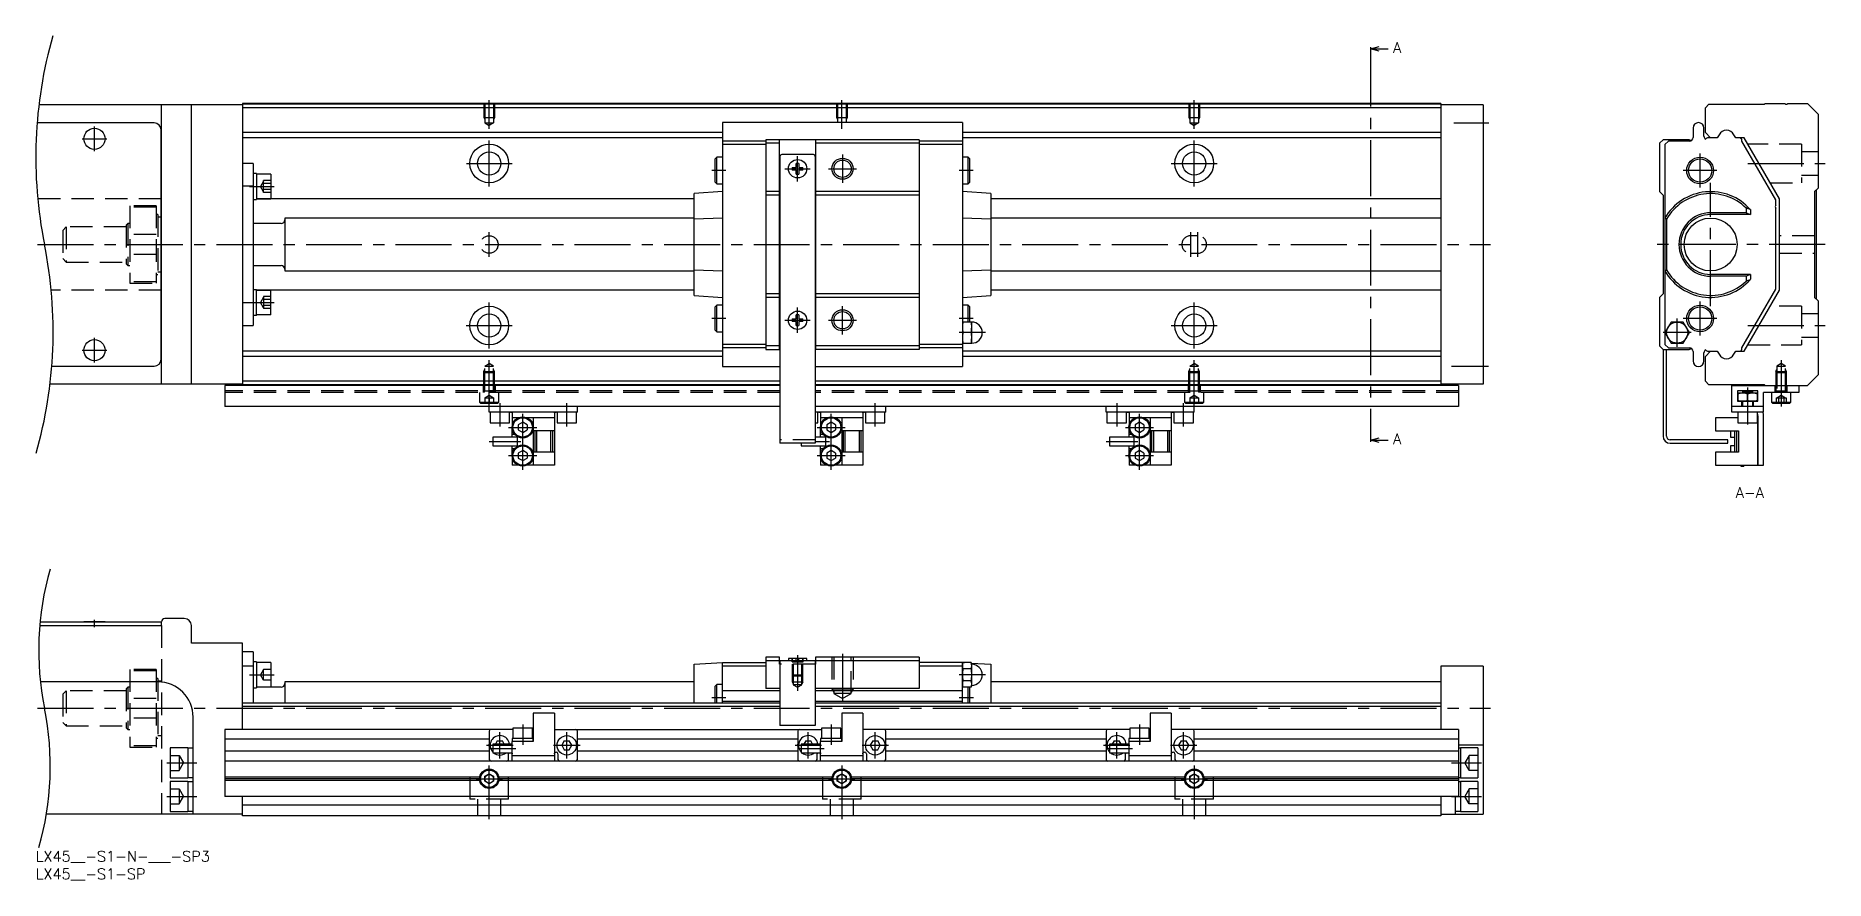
# Model space of a CAD drawing. Extents: x 0 to 508, y -8 to 231.
import ezdxf

# ---------------------------------------------------------------- set-up
doc = ezdxf.new("R2010")
doc.units = 0
doc.header["$LTSCALE"] = 0.5
doc.linetypes.add('CENTER', pattern=[50.8, 31.75, -6.35, 6.35, -6.35])
doc.linetypes.add('DASHED', pattern=[19.05, 12.7, -6.35])
for name, color, linetype in [('MSM_CENTER', 1, 'CENTER'), ('MSM_CONTINUOUS', 7, 'CONTINUOUS'), ('MSM_DASHED', 4, 'DASHED'), ('MSM_NARROW', 5, 'CONTINUOUS'), ('MSM_PART_NUMBER', 7, 'CONTINUOUS')]:
    doc.layers.add(name, color=color, linetype=linetype)
doc.styles.get("Standard").update_dxf_attribs({"font": 'txt.shx', "height": 3, "bigfont": 'bigfont.shx'})

# ---------------------------------------------------------------- blocks, each defined once
blk = doc.blocks.new('*U2')
at = {"layer": 'MSM_PART_NUMBER'}
blk.add_text('LX45__-S1-N-___-SP3', height=3, dxfattribs=at).set_placement((0, -3))
blk = doc.blocks.new('*U3')
at = {"layer": 'MSM_PART_NUMBER'}
blk.add_text('LX45__-S1-SP', height=3, dxfattribs=at).set_placement((0, -8))

msp = doc.modelspace()

# ---------------------------------------------------------------- linework, layer by layer
at = {"layer": 'MSM_CENTER'}
for p, q in [((378.64, 227.12), (378.64, 117.12)), ((128.64, 204.91), (128.64, 213.12)), ((228.64, 204.91), (228.64, 213.12)), ((328.64, 204.91), (328.64, 213.12)), ((16.64, 198.62), (16.64, 205.62)), ((402.32, 206.62), (412.26, 206.62)), ((13.14, 202.12), (20.14, 202.12)), ((128.64, 188.62), (128.64, 201.62)), ((328.64, 188.62), (328.64, 201.62)), ((122.15, 195.12), (135.14, 195.12)), ((195.76, 193.12), (191.77, 193.12)), ((212.51, 193.62), (219.71, 193.62)), ((216.11, 190.02), (216.11, 197.22)), ((224.86, 193.62), (232.86, 193.62)), ((228.86, 197.62), (228.86, 189.62)), ((265.97, 193.12), (261.94, 193.12)), ((322.14, 195.12), (335.14, 195.12)), ((476.94, 193.12), (467.34, 193.12)), ((472.14, 188.32), (472.14, 197.92)), ((485.67, 195.12), (507.64, 195.12)), ((60.64, 188.58), (67.64, 188.58)), ((475.14, 154.62), (475.14, 189.62)), ((128.64, 168.62), (128.64, 175.62)), ((327.64, 168.62), (327.64, 175.62)), ((329.64, 168.62), (329.64, 175.62)), ((0.46, 172.12), (412.64, 172.12)), ((507.64, 172.12), (459.64, 172.12)), ((60.64, 155.67), (67.64, 155.67)), ((128.64, 142.62), (128.64, 155.62)), ((216.11, 147.02), (216.11, 154.22)), ((228.86, 146.62), (228.86, 154.62)), ((328.64, 142.62), (328.64, 155.62)), ((472.14, 146.32), (472.14, 155.92)), ((122.14, 149.12), (135.14, 149.12)), ((195.76, 151.12), (191.77, 151.12)), ((212.51, 150.62), (219.71, 150.62)), ((224.86, 150.62), (232.86, 150.62)), ((265.97, 151.12), (261.94, 151.12)), ((322.14, 149.12), (335.14, 149.12)), ((465.64, 143.12), (465.64, 151.12)), ((476.94, 151.12), (467.34, 151.12)), ((485.67, 149.12), (507.64, 149.12)), ((16.64, 138.62), (16.64, 145.62)), ((269.45, 147.12), (261.97, 147.12)), ((469.64, 147.12), (461.64, 147.12)), ((13.14, 142.12), (20.14, 142.12)), ((128.64, 126.12), (128.64, 139.33)), ((328.64, 126.12), (328.64, 139.33)), ((401.64, 137.62), (412.14, 137.62)), ((495.14, 139.33), (495.14, 126.12)), ((131.64, 127.12), (131.64, 120.52)), ((150.64, 120.52), (150.64, 127.12)), ((238.14, 120.52), (238.14, 127.12)), ((306.64, 127.12), (306.64, 120.52)), ((325.64, 120.52), (325.64, 127.12)), ((485.64, 131.52), (485.64, 121.07)), ((138.13, 108.22), (138.13, 124.22)), ((225.63, 108.22), (225.63, 124.22)), ((313.13, 108.22), (313.13, 124.22)), ((134.13, 120.22), (142.13, 120.22)), ((221.63, 120.22), (229.63, 120.22)), ((309.13, 120.22), (317.13, 120.22)), ((128.64, 116.22), (137.64, 116.22)), ((134.13, 112.22), (142.13, 112.22)), ((221.11, 116.22), (225.14, 116.22)), ((221.63, 112.22), (229.63, 112.22)), ((303.64, 116.22), (312.64, 116.22)), ((309.13, 112.22), (317.13, 112.22)), ((16.64, 63.5), (16.64, 65.6)), ((228.86, 56), (228.86, 42.3)), ((216.11, 55.6), (216.11, 45.5)), ((60.64, 50), (67.64, 50)), ((269.45, 50), (261.97, 50)), ((195.76, 43.5), (191.77, 43.5)), ((266, 43.5), (261.97, 43.5)), ((0.46, 40.5), (412.64, 40.5)), ((138.13, 35.9), (138.13, 30.1)), ((225.63, 35.9), (225.63, 30.1)), ((313.13, 35.9), (313.13, 30.1)), ((131.64, 26.25), (131.64, 33.75)), ((150.64, 26.25), (150.64, 33.75)), ((219.14, 26.25), (219.14, 33.75)), ((238.14, 26.25), (238.14, 33.75)), ((306.64, 26.25), (306.64, 33.75)), ((325.64, 26.25), (325.64, 33.75)), ((127.89, 30), (135.39, 30)), ((128.64, 29.1), (136.14, 29.1)), ((146.89, 30), (154.39, 30)), ((215.39, 30), (222.89, 30)), ((216.14, 29.1), (223.64, 29.1)), ((234.39, 30), (241.89, 30)), ((302.89, 30), (310.39, 30)), ((303.64, 29.1), (311.14, 29.1)), ((321.89, 30), (329.39, 30)), ((37.14, 25), (45.64, 25)), ((124.89, 20.5), (132.39, 20.5)), ((128.64, 9), (128.64, 24.25)), ((224.89, 20.5), (232.39, 20.5)), ((228.64, 24.25), (228.64, 9)), ((324.89, 20.5), (332.39, 20.5)), ((328.64, 24.25), (328.64, 9)), ((401.64, 25), (410.14, 25)), ((37.14, 15.5), (45.64, 15.5)), ((401.64, 15.5), (410.14, 15.5))]:
    msp.add_line(p, q, dxfattribs=at)
at = {"layer": 'MSM_CONTINUOUS'}
for p, q in [((378.64, 227.62), (381.14, 228.29)), ((378.64, 228.12), (378.64, 227.12)), ((381.14, 226.95), (378.64, 227.62)), ((378.64, 227.62), (383.64, 227.62)), ((58.64, 211.72), (0.88, 211.72)), ((35.64, 132.52), (35.64, 211.72)), ((44.14, 132.52), (44.14, 211.72)), ((398.64, 212.12), (58.64, 212.12)), ((58.64, 212.12), (58.64, 132.12)), ((398.64, 211.92), (58.64, 211.92)), ((398.64, 210.92), (58.64, 210.92)), ((398.64, 212.12), (398.64, 132.12)), ((410.64, 211.72), (398.64, 211.72)), ((410.64, 211.72), (410.64, 132.52)), ((473.64, 210.92), (474.64, 211.92)), ((473.64, 203.87), (473.64, 210.92)), ((474.64, 211.92), (490.44, 211.92)), ((490.44, 211.92), (490.64, 212.12)), ((490.64, 212.12), (496.24, 212.12)), ((497.04, 212.12), (502.64, 212.12)), ((502.64, 212.12), (505.64, 209.12)), ((505.64, 209.12), (505.64, 188.12)), ((33.54, 206.62), (0.38, 206.62)), ((35.54, 139.62), (35.54, 204.62)), ((194.81, 203.87), (58.64, 203.87)), ((262.91, 206.72), (194.81, 206.72)), ((194.81, 206.72), (194.81, 137.52)), ((262.91, 206.72), (262.91, 137.52)), ((398.64, 203.87), (262.91, 203.87)), ((470.14, 205.17), (470.14, 202.47)), ((473.24, 202.87), (473.24, 205.17)), ((475.14, 202.37), (473.64, 203.87)), ((477.54, 203.27), (477.03, 202.37)), ((482.25, 202.37), (481.74, 203.27)), ((35.64, 202.22), (35.54, 202.22)), ((194.81, 202.37), (58.64, 202.37)), ((207.11, 201.47), (194.81, 201.47)), ((207.11, 200.47), (194.81, 200.47)), ((250.61, 201.87), (207.11, 201.87)), ((207.11, 201.87), (207.11, 142.37)), ((211.01, 200.87), (207.11, 200.87)), ((211.01, 142.37), (211.01, 201.87)), ((221.21, 201.87), (221.21, 142.37)), ((250.61, 200.87), (221.21, 200.87)), ((250.61, 201.87), (250.61, 142.37)), ((262.91, 201.47), (250.61, 201.47)), ((262.91, 200.47), (250.61, 200.47)), ((398.64, 202.37), (262.91, 202.37)), ((461.64, 201.87), (460.64, 200.87)), ((460.64, 200.87), (460.64, 187.12)), ((469.02, 201.87), (461.64, 201.87)), ((463.14, 201.47), (462.14, 200.47)), ((462.14, 200.47), (462.14, 143.77)), ((469.14, 201.47), (463.14, 201.47)), ((475.09, 202.42), (474.44, 202.42)), ((477.03, 202.37), (475.14, 202.37)), ((484.64, 202.37), (482.25, 202.37)), ((484.03, 201.42), (484.03, 201.62)), ((493.64, 184.79), (484.03, 201.42)), ((494.64, 185.05), (484.64, 202.37)), ((35.64, 197.72), (35.54, 197.72)), ((61.64, 195.12), (58.64, 195.12)), ((61.64, 195.12), (61.64, 149.12)), ((193.21, 196.92), (192.71, 196.42)), ((192.71, 189.82), (192.71, 196.42)), ((194.81, 196.92), (193.21, 196.92)), ((193.21, 189.32), (193.21, 196.92)), ((211.11, 197.12), (211.11, 115.72)), ((220.61, 197.62), (211.61, 197.62)), ((214.6, 193.99), (215.74, 193.99)), ((215.74, 193.25), (214.6, 193.25)), ((215.74, 193.99), (215.74, 195.13)), ((215.74, 192.12), (215.74, 193.25)), ((216.48, 195.13), (216.48, 193.99)), ((216.48, 193.99), (217.61, 193.99)), ((217.61, 193.25), (216.48, 193.25)), ((216.48, 193.25), (216.48, 192.12)), ((221.11, 197.12), (221.11, 115.72)), ((264.51, 196.92), (262.91, 196.92)), ((264.51, 189.32), (264.51, 196.92)), ((265.01, 196.42), (264.51, 196.92)), ((265.01, 189.82), (265.01, 196.42)), ((61.64, 188.65), (58.64, 188.65)), ((62.64, 192.23), (61.64, 192.23)), ((62.64, 192.23), (62.64, 184.93)), ((66.64, 192.08), (62.64, 192.08)), ((66.64, 192.08), (66.64, 185.08)), ((192.71, 189.82), (193.21, 189.32)), ((193.21, 189.32), (194.81, 189.32)), ((262.91, 189.32), (264.51, 189.32)), ((264.51, 189.32), (265.01, 189.82)), ((505.64, 188.12), (504.64, 187.12)), ((35.64, 185.12), (35.54, 185.12)), ((61.64, 184.93), (62.64, 184.93)), ((62.64, 185.08), (66.64, 185.08)), ((186.81, 185.05), (62.64, 185.05)), ((194.81, 187.12), (186.81, 186.57)), ((186.81, 157.68), (186.81, 186.57)), ((211.01, 187.12), (207.11, 187.12)), ((211.01, 186.12), (207.11, 186.12)), ((250.61, 187.12), (221.21, 187.12)), ((250.61, 186.12), (221.21, 186.12)), ((270.91, 186.57), (262.91, 187.12)), ((270.91, 186.57), (270.91, 157.68)), ((398.64, 185.05), (270.91, 185.05)), ((460.64, 187.12), (461.64, 186.12)), ((461.64, 186.12), (461.64, 158.12)), ((493.64, 183.27), (493.64, 184.79)), ((494.64, 159.2), (494.64, 185.05)), ((504.64, 187.12), (504.64, 157.12)), ((505.14, 156.62), (505.14, 187.62)), ((35.64, 179.87), (35.54, 179.87)), ((69.64, 178.12), (61.64, 178.12)), ((70.64, 179.62), (70.64, 164.62)), ((186.81, 179.62), (70.64, 179.62)), ((194.81, 179.61), (186.81, 179.36)), ((270.91, 179.36), (262.91, 179.61)), ((398.64, 179.62), (270.91, 179.62)), ((462.64, 179.36), (462.14, 179.61)), ((462.64, 179.36), (462.64, 164.89)), ((485.2, 181.12), (475.14, 181.12)), ((486.42, 180.62), (475.14, 180.62)), ((485.2, 182.49), (485.2, 181.12)), ((485.2, 181.12), (486.42, 180.62)), ((486.42, 182.01), (486.42, 180.62)), ((493.64, 159.46), (493.64, 182.47)), ((35.54, 164.37), (35.64, 164.37)), ((61.64, 166.12), (69.64, 166.12)), ((70.64, 164.62), (186.81, 164.62)), ((186.81, 164.89), (194.81, 164.64)), ((262.91, 164.64), (270.91, 164.89)), ((270.91, 164.62), (398.64, 164.62)), ((462.14, 164.64), (462.64, 164.89)), ((486.42, 163.62), (475.14, 163.62)), ((485.2, 163.12), (475.14, 163.12)), ((486.42, 163.62), (485.2, 163.12)), ((485.2, 163.12), (485.2, 161.76)), ((486.42, 163.62), (486.42, 162.24)), ((35.64, 159.12), (35.54, 159.12)), ((61.64, 159.32), (62.64, 159.32)), ((62.64, 152.02), (62.64, 159.32)), ((186.81, 159.2), (62.64, 159.2)), ((62.64, 159.17), (66.64, 159.17)), ((66.64, 152.17), (66.64, 159.17)), ((186.81, 157.68), (194.81, 157.12)), ((211.01, 158.12), (207.11, 158.12)), ((250.61, 158.12), (221.21, 158.12)), ((262.91, 157.12), (270.91, 157.68)), ((398.64, 159.2), (270.91, 159.2)), ((461.64, 158.12), (460.64, 157.12)), ((484.03, 142.82), (493.64, 159.46)), ((484.64, 141.87), (494.64, 159.2)), ((61.64, 155.6), (58.64, 155.6)), ((193.21, 154.92), (192.71, 154.42)), ((192.71, 147.82), (192.71, 154.42)), ((194.81, 154.92), (193.21, 154.92)), ((193.21, 147.32), (193.21, 154.92)), ((211.01, 157.12), (207.11, 157.12)), ((250.61, 157.12), (221.21, 157.12)), ((264.51, 154.92), (262.91, 154.92)), ((265.01, 154.42), (264.51, 154.92)), ((264.51, 150.12), (264.51, 154.92)), ((265.01, 150.12), (265.01, 154.42)), ((460.64, 157.12), (460.64, 143.37)), ((504.64, 157.12), (505.64, 156.12)), ((505.64, 156.12), (505.64, 135.12)), ((58.64, 149.12), (61.64, 149.12)), ((62.64, 152.02), (61.64, 152.02)), ((66.64, 152.17), (62.64, 152.17)), ((192.71, 147.82), (193.21, 147.32)), ((193.21, 147.32), (194.81, 147.32)), ((214.6, 150.99), (215.74, 150.99)), ((215.74, 150.25), (214.6, 150.25)), ((215.74, 150.99), (215.74, 152.13)), ((215.74, 149.12), (215.74, 150.25)), ((216.48, 152.13), (216.48, 150.99)), ((216.48, 150.99), (217.61, 150.99)), ((217.61, 150.25), (216.48, 150.25)), ((216.48, 150.25), (216.48, 149.12)), ((265.51, 150.12), (262.91, 150.12)), ((265.51, 144.12), (265.51, 150.12)), ((463.91, 150.12), (462.18, 147.12)), ((467.37, 150.12), (463.91, 150.12)), ((469.11, 147.12), (467.37, 150.12)), ((35.64, 146.52), (35.54, 146.52)), ((207.11, 143.77), (194.81, 143.77)), ((207.11, 142.77), (194.81, 142.77)), ((211.01, 143.37), (207.11, 143.37)), ((207.11, 142.37), (211.11, 142.37)), ((250.61, 142.37), (221.11, 142.37)), ((250.61, 143.37), (221.21, 143.37)), ((262.91, 143.77), (250.61, 143.77)), ((262.91, 142.77), (250.61, 142.77)), ((262.91, 144.12), (265.51, 144.12)), ((265.39, 147.12), (263.03, 147.12)), ((460.64, 143.37), (461.64, 142.37)), ((461.64, 142.37), (461.64, 117.72)), ((461.64, 142.37), (469.02, 142.37)), ((462.14, 143.77), (463.14, 142.77)), ((462.18, 147.12), (463.91, 144.12)), ((462.64, 117.72), (462.64, 142.37)), ((463.14, 142.77), (469.14, 142.77)), ((463.91, 144.12), (467.37, 144.12)), ((467.37, 144.12), (469.11, 147.12)), ((484.03, 142.62), (484.03, 142.82)), ((4.55, 137.62), (33.54, 137.62)), ((35.54, 142.02), (35.64, 142.02)), ((194.81, 141.87), (58.64, 141.87)), ((194.81, 140.37), (58.64, 140.37)), ((194.81, 137.52), (211.11, 137.52)), ((221.11, 137.52), (262.91, 137.52)), ((398.64, 141.87), (262.91, 141.87)), ((398.64, 140.37), (262.91, 140.37)), ((470.14, 141.77), (470.14, 139.07)), ((473.24, 139.07), (473.24, 141.37)), ((473.64, 140.37), (475.14, 141.87)), ((473.64, 133.32), (473.64, 140.37)), ((474.44, 141.82), (475.09, 141.82)), ((475.14, 141.87), (477.03, 141.87)), ((477.03, 141.87), (477.54, 140.98)), ((481.74, 140.98), (482.25, 141.87)), ((482.25, 141.87), (484.64, 141.87)), ((58.64, 132.52), (4.05, 132.52)), ((53.64, 132.12), (53.64, 126.12)), ((211.11, 132.12), (53.64, 132.12)), ((211.11, 133.32), (58.64, 133.32)), ((211.11, 132.32), (58.64, 132.32)), ((398.64, 133.32), (221.11, 133.32)), ((398.64, 132.32), (221.11, 132.32)), ((403.64, 132.12), (221.11, 132.12)), ((410.64, 132.52), (398.64, 132.52)), ((403.64, 132.12), (403.64, 126.12)), ((474.64, 132.32), (473.64, 133.32)), ((490.44, 132.32), (474.64, 132.32)), ((481.14, 124.52), (481.14, 132.12)), ((481.14, 132.12), (502.64, 132.12)), ((490.64, 132.12), (490.44, 132.32)), ((490.64, 132.12), (490.44, 132.32)), ((500.14, 132.12), (500.14, 130.12)), ((505.64, 135.12), (502.64, 132.12)), ((488.49, 130.62), (482.79, 130.62)), ((482.79, 130.62), (482.79, 127.62)), ((482.79, 127.62), (488.49, 127.62)), ((482.89, 130.02), (488.39, 130.02)), ((482.89, 130.02), (482.89, 127.62)), ((482.89, 129.78), (483.56, 129.96)), ((483.53, 127.7), (482.89, 127.87)), ((484.17, 127.63), (483.53, 127.7)), ((483.56, 129.96), (483.91, 130.01)), ((483.91, 130.01), (484.27, 130.02)), ((483.94, 127.62), (483.94, 126.12)), ((484.34, 130.52), (484.14, 130.32)), ((484.14, 130.32), (484.14, 130.02)), ((484.14, 130.32), (487.14, 130.32)), ((484.14, 127.62), (484.14, 126.12)), ((484.27, 127.62), (484.17, 127.63)), ((484.27, 130.02), (484.36, 130.02)), ((484.62, 127.64), (484.27, 127.62)), ((484.34, 130.52), (486.94, 130.52)), ((484.36, 130.02), (485, 129.95)), ((484.97, 127.69), (484.62, 127.64)), ((485.64, 127.87), (484.97, 127.69)), ((485, 129.95), (485.64, 129.78)), ((485.64, 129.78), (486.31, 129.96)), ((485.64, 127.87), (485.64, 129.78)), ((486.28, 127.7), (485.64, 127.87)), ((486.92, 127.63), (486.28, 127.7)), ((486.31, 129.96), (486.66, 130.01)), ((486.66, 130.01), (487.02, 130.02)), ((487.02, 127.62), (486.92, 127.63)), ((487.14, 130.32), (486.94, 130.52)), ((487.02, 130.02), (487.11, 130.02)), ((487.33, 127.64), (487.02, 127.62)), ((487.11, 130.02), (487.75, 129.95)), ((487.14, 130.02), (487.14, 130.32)), ((487.14, 126.12), (487.14, 127.62)), ((487.37, 127.64), (487.33, 127.64)), ((487.34, 126.12), (487.34, 127.62)), ((487.72, 127.69), (487.37, 127.64)), ((488.39, 127.87), (487.72, 127.69)), ((487.75, 129.95), (488.39, 129.78)), ((488.39, 127.62), (488.39, 130.02)), ((488.49, 127.62), (488.49, 130.62)), ((490.14, 124.52), (490.14, 130.12)), ((500.14, 130.12), (490.14, 130.12)), ((492.39, 130.12), (492.39, 127.42)), ((492.39, 127.42), (492.69, 127.12)), ((492.39, 127.42), (497.89, 127.42)), ((492.69, 127.12), (497.59, 127.12)), ((495.14, 130.62), (494.64, 130.12)), ((495.64, 130.12), (495.14, 130.62)), ((497.59, 127.12), (497.89, 127.42)), ((497.89, 127.42), (497.89, 130.12)), ((211.11, 126.12), (53.64, 126.12)), ((128.64, 124.52), (128.64, 126.12)), ((153.64, 124.52), (128.64, 124.52)), ((128.89, 124.52), (128.89, 121.52)), ((134.39, 121.52), (134.39, 124.52)), ((134.64, 124.52), (134.81, 124.52)), ((134.81, 124.52), (134.95, 124.52)), ((134.95, 124.52), (135.06, 124.5)), ((135.06, 124.5), (135.12, 124.45)), ((135.12, 124.45), (135.14, 124.39)), ((135.14, 124.39), (135.14, 120.47)), ((136.82, 122.92), (135.14, 122.92)), ((147.14, 122.92), (139.44, 122.92)), ((141.14, 122.92), (141.14, 109.52)), ((147.14, 124.39), (147.16, 124.46)), ((147.14, 124.39), (147.14, 109.52)), ((147.16, 124.46), (147.24, 124.5)), ((147.24, 124.5), (147.35, 124.52)), ((147.35, 124.52), (147.49, 124.52)), ((147.49, 124.52), (147.64, 124.52)), ((147.89, 124.52), (147.89, 121.52)), ((153.39, 121.52), (153.39, 124.52)), ((153.64, 124.52), (153.64, 126.12)), ((403.64, 126.12), (221.11, 126.12)), ((241.14, 124.52), (221.11, 124.52)), ((221.89, 121.52), (221.89, 124.52)), ((222.14, 124.52), (222.31, 124.52)), ((222.31, 124.52), (222.45, 124.52)), ((222.45, 124.52), (222.56, 124.5)), ((222.56, 124.5), (222.62, 124.45)), ((222.62, 124.45), (222.64, 124.39)), ((222.64, 124.39), (222.64, 120.47)), ((224.32, 122.92), (222.64, 122.92)), ((234.64, 122.92), (226.94, 122.92)), ((228.64, 122.92), (228.64, 109.52)), ((234.64, 124.39), (234.66, 124.46)), ((234.64, 124.39), (234.64, 109.52)), ((234.66, 124.46), (234.74, 124.5)), ((234.74, 124.5), (234.85, 124.52)), ((234.85, 124.52), (234.99, 124.52)), ((234.99, 124.52), (235.14, 124.52)), ((235.39, 124.52), (235.39, 121.52)), ((240.89, 121.52), (240.89, 124.52)), ((241.14, 124.52), (241.14, 126.12)), ((303.64, 124.52), (303.64, 126.12)), ((328.64, 124.52), (303.64, 124.52)), ((303.89, 124.52), (303.89, 121.52)), ((309.39, 121.52), (309.39, 124.52)), ((309.64, 124.52), (309.81, 124.52)), ((309.81, 124.52), (309.95, 124.52)), ((309.95, 124.52), (310.06, 124.5)), ((310.06, 124.5), (310.12, 124.45)), ((310.12, 124.45), (310.14, 124.39)), ((310.14, 124.39), (310.14, 120.47)), ((311.82, 122.92), (310.14, 122.92)), ((322.14, 122.92), (314.44, 122.92)), ((316.14, 122.92), (316.14, 109.52)), ((322.14, 124.39), (322.16, 124.46)), ((322.14, 124.39), (322.14, 109.52)), ((322.16, 124.46), (322.24, 124.5)), ((322.24, 124.5), (322.35, 124.52)), ((322.35, 124.52), (322.49, 124.52)), ((322.49, 124.52), (322.64, 124.52)), ((322.89, 124.52), (322.89, 121.52)), ((328.39, 121.52), (328.39, 124.52)), ((328.64, 124.52), (328.64, 126.12)), ((482.89, 122.92), (476.54, 122.92)), ((476.54, 122.92), (476.54, 119.22)), ((480.74, 122.97), (480.74, 122.92)), ((482.89, 122.97), (480.74, 122.97)), ((490.14, 126.12), (481.14, 126.12)), ((490.14, 124.52), (481.14, 124.52)), ((482.89, 124.52), (482.89, 121.52)), ((488.39, 121.52), (488.39, 124.52)), ((488.49, 122.92), (488.39, 122.92)), ((488.49, 109.52), (488.49, 122.92)), ((488.49, 122.87), (488.54, 122.87)), ((488.54, 123.52), (488.54, 109.52)), ((490.14, 109.52), (490.14, 123.52)), ((128.89, 121.52), (134.39, 121.52)), ((129.64, 117.47), (129.64, 114.97)), ((136.64, 117.47), (129.64, 117.47)), ((135.14, 117.47), (135.14, 119.98)), ((135.89, 118.22), (135.14, 118.22)), ((136.64, 114.83), (136.64, 117.62)), ((138.13, 121.67), (136.88, 120.95)), ((136.88, 120.95), (136.88, 119.5)), ((136.88, 119.5), (138.13, 118.78)), ((139.38, 120.95), (138.13, 121.67)), ((138.13, 118.78), (139.38, 119.5)), ((139.38, 120.95), (139.38, 119.5)), ((147.14, 119.22), (141.14, 119.22)), ((141.64, 113.22), (141.64, 119.22)), ((142.14, 113.22), (142.14, 119.22)), ((146.14, 113.22), (146.14, 119.22)), ((146.64, 113.22), (146.64, 119.22)), ((147.89, 121.52), (153.39, 121.52)), ((221.11, 121.52), (221.89, 121.52)), ((224.14, 117.47), (221.11, 117.47)), ((222.64, 117.47), (222.64, 119.98)), ((223.39, 118.22), (222.64, 118.22)), ((224.14, 114.83), (224.14, 117.62)), ((225.63, 121.67), (224.38, 120.95)), ((224.38, 120.95), (224.38, 119.5)), ((224.38, 119.5), (225.63, 118.78)), ((226.88, 120.95), (225.63, 121.67)), ((225.63, 118.78), (226.88, 119.5)), ((226.88, 120.95), (226.88, 119.5)), ((234.64, 119.22), (228.64, 119.22)), ((229.14, 113.22), (229.14, 119.22)), ((229.64, 113.22), (229.64, 119.22)), ((233.64, 113.22), (233.64, 119.22)), ((234.14, 113.22), (234.14, 119.22)), ((235.39, 121.52), (240.89, 121.52)), ((303.89, 121.52), (309.39, 121.52)), ((304.64, 117.47), (304.64, 114.97)), ((311.64, 117.47), (304.64, 117.47)), ((310.14, 117.47), (310.14, 119.98)), ((310.89, 118.22), (310.14, 118.22)), ((311.64, 114.83), (311.64, 117.62)), ((313.13, 121.67), (311.88, 120.95)), ((311.88, 120.95), (311.88, 119.5)), ((311.88, 119.5), (313.13, 118.78)), ((314.38, 120.95), (313.13, 121.67)), ((313.13, 118.78), (314.38, 119.5)), ((314.38, 120.95), (314.38, 119.5)), ((322.14, 119.22), (316.14, 119.22)), ((316.64, 113.22), (316.64, 119.22)), ((317.14, 113.22), (317.14, 119.22)), ((321.14, 113.22), (321.14, 119.22)), ((321.64, 113.22), (321.64, 119.22)), ((322.89, 121.52), (328.39, 121.52)), ((378.64, 116.62), (381.14, 117.29)), ((378.64, 117.12), (378.64, 116.12)), ((476.54, 119.22), (483.04, 119.22)), ((480.74, 119.22), (480.74, 117.47)), ((480.74, 117.47), (482.04, 117.47)), ((482.04, 113.22), (482.04, 119.22)), ((482.54, 113.22), (482.54, 119.22)), ((482.89, 121.52), (488.39, 121.52)), ((483.04, 119.22), (483.04, 113.22)), ((129.64, 114.97), (136.64, 114.97)), ((135.14, 112.47), (135.14, 114.97)), ((135.14, 114.22), (135.89, 114.22)), ((135.14, 111.98), (135.14, 109.52)), ((138.13, 113.67), (136.88, 112.95)), ((136.88, 112.95), (136.88, 111.5)), ((139.38, 112.95), (138.13, 113.67)), ((139.38, 112.95), (139.38, 111.5)), ((147.14, 113.22), (141.14, 113.22)), ((221.11, 115.72), (211.11, 115.72)), ((217.14, 115.72), (217.14, 114.97)), ((217.14, 114.97), (224.14, 114.97)), ((222.64, 112.47), (222.64, 114.97)), ((222.64, 114.22), (223.39, 114.22)), ((222.64, 111.98), (222.64, 109.52)), ((225.63, 113.67), (224.38, 112.95)), ((224.38, 112.95), (224.38, 111.5)), ((226.88, 112.95), (225.63, 113.67)), ((226.88, 112.95), (226.88, 111.5)), ((234.64, 113.22), (228.64, 113.22)), ((304.64, 114.97), (311.64, 114.97)), ((310.14, 112.47), (310.14, 114.97)), ((310.14, 114.22), (310.89, 114.22)), ((310.14, 111.98), (310.14, 109.52)), ((313.13, 113.67), (311.88, 112.95)), ((311.88, 112.95), (311.88, 111.5)), ((314.38, 112.95), (313.13, 113.67)), ((314.38, 112.95), (314.38, 111.5)), ((322.14, 113.22), (316.14, 113.22)), ((381.14, 115.95), (378.64, 116.62)), ((378.64, 116.62), (383.64, 116.62)), ((480.04, 116.72), (463.64, 116.72)), ((463.64, 115.72), (480.04, 115.72)), ((476.54, 113.22), (476.54, 109.52)), ((483.04, 113.22), (476.54, 113.22)), ((480.04, 115.72), (480.04, 116.72)), ((480.74, 114.97), (480.74, 113.22)), ((482.04, 114.97), (480.74, 114.97)), ((136.82, 109.52), (135.14, 109.52)), ((136.88, 111.5), (138.13, 110.78)), ((138.13, 110.78), (139.38, 111.5)), ((147.14, 109.52), (139.44, 109.52)), ((224.32, 109.52), (222.64, 109.52)), ((224.38, 111.5), (225.63, 110.78)), ((225.63, 110.78), (226.88, 111.5)), ((234.64, 109.52), (226.94, 109.52)), ((311.82, 109.52), (310.14, 109.52)), ((311.88, 111.5), (313.13, 110.78)), ((313.13, 110.78), (314.38, 111.5)), ((322.14, 109.52), (314.44, 109.52)), ((476.54, 109.52), (488.49, 109.52)), ((480.74, 109.52), (480.74, 109.47)), ((480.74, 109.47), (483.74, 109.47)), ((483.74, 109.52), (483.74, 109.22)), ((483.74, 109.22), (484.54, 109.22)), ((484.54, 109.52), (484.54, 109.22)), ((488.49, 109.57), (488.54, 109.57)), ((488.54, 109.52), (490.14, 109.52)), ((42.14, 66), (36.64, 66)), ((1.12, 64), (35.64, 64)), ((1.21, 65), (35.54, 65)), ((13.64, 65.1), (19.64, 65.1)), ((13.64, 65.1), (13.64, 65)), ((19.64, 65), (19.64, 65.1)), ((35.54, 65), (35.54, 64)), ((35.64, 64), (35.64, 65)), ((44.14, 59), (44.14, 64)), ((58.64, 59), (44.14, 59)), ((58.64, 34.5), (58.64, 59)), ((61.64, 56.5), (58.64, 56.5)), ((61.64, 56.5), (61.64, 42)), ((61.64, 52.5), (58.64, 52.5)), ((62.64, 53.65), (61.64, 53.65)), ((62.64, 53.65), (62.64, 46.35)), ((66.64, 53.5), (62.64, 53.5)), ((66.64, 53.5), (66.64, 46.5)), ((186.81, 53), (194.81, 53.5)), ((186.81, 42), (186.81, 53)), ((194.81, 53.5), (207.11, 53.5)), ((194.81, 42), (194.81, 53.5)), ((207.11, 52.5), (194.81, 52.5)), ((211.01, 55), (207.11, 55)), ((207.11, 55), (207.11, 46.15)), ((211.01, 54), (207.11, 54)), ((211.01, 53), (211.01, 55)), ((211.01, 53), (211.11, 53)), ((221.11, 54), (211.11, 54)), ((211.11, 54), (211.11, 35.6)), ((213.51, 54.6), (213.51, 54)), ((218.71, 54.6), (213.51, 54.6)), ((218.71, 54), (218.71, 54.6)), ((221.11, 54), (221.11, 35.6)), ((221.21, 53), (221.11, 53)), ((221.21, 55), (221.21, 53)), ((250.61, 55), (221.21, 55)), ((250.61, 54), (221.21, 54)), ((250.61, 55), (250.61, 46.15)), ((262.91, 53.5), (250.61, 53.5)), ((262.91, 52.5), (250.61, 52.5)), ((262.91, 53.5), (263.48, 53.46)), ((262.91, 42), (262.91, 53.5)), ((263.03, 53.46), (262.91, 53)), ((262.92, 52.41), (262.91, 52.6)), ((265.39, 53.46), (263.03, 53.46)), ((265.39, 51.73), (263.03, 51.73)), ((265.51, 53), (265.39, 53.46)), ((265.42, 53.34), (270.91, 53)), ((265.51, 47), (265.51, 53)), ((270.91, 53), (270.91, 42)), ((410.64, 52.5), (398.64, 52.5)), ((398.64, 52.5), (398.64, 34.5)), ((410.64, 52.5), (410.64, 10.5)), ((34.64, 48), (1.31, 48)), ((61.64, 46.35), (62.64, 46.35)), ((69.64, 46.5), (62.64, 46.5)), ((70.64, 48), (70.64, 42)), ((186.81, 48), (70.64, 48)), ((193.21, 47.3), (192.71, 46.8)), ((192.71, 42), (192.71, 46.8)), ((193.21, 42), (193.21, 47.3)), ((194.81, 47.3), (193.21, 47.3)), ((211.11, 46.15), (207.11, 46.15)), ((250.61, 46.15), (221.11, 46.15)), ((262.91, 47), (263.03, 46.54)), ((265.39, 48.27), (263.03, 48.27)), ((265.39, 46.54), (263.03, 46.54)), ((264.51, 42), (264.51, 46.54)), ((265.01, 42), (265.01, 46.54)), ((265.39, 46.54), (265.51, 47)), ((398.64, 48), (270.91, 48)), ((211.11, 42), (58.64, 42)), ((211.11, 41), (58.64, 41)), ((211.11, 45.5), (194.81, 45.5)), ((211.11, 42.4), (194.81, 42.4)), ((262.91, 45.5), (221.11, 45.5)), ((262.91, 42.4), (221.11, 42.4)), ((398.64, 42), (221.11, 42)), ((398.64, 41), (221.11, 41)), ((44.64, 10.5), (44.64, 38)), ((141.14, 39.1), (141.14, 31.1)), ((147.14, 39.1), (141.14, 39.1)), ((147.14, 39.1), (147.14, 25.5)), ((221.11, 35.6), (211.11, 35.6)), ((228.64, 39.1), (228.64, 31.1)), ((234.64, 39.1), (228.64, 39.1)), ((234.64, 39.1), (234.64, 25.5)), ((316.14, 39.1), (316.14, 31.1)), ((322.14, 39.1), (316.14, 39.1)), ((322.14, 39.1), (322.14, 25.5)), ((53.64, 34.5), (53.64, 15.5)), ((135.38, 34.5), (53.64, 34.5)), ((128.64, 31.7), (53.64, 31.7)), ((128.64, 34), (128.64, 26)), ((130.92, 31.25), (130.4, 30.35)), ((130.92, 31.25), (132.36, 31.25)), ((132.88, 30.35), (132.36, 31.25)), ((135.13, 31.9), (135.13, 31.1)), ((141.13, 31.9), (135.13, 31.9)), ((141.14, 31.1), (135.13, 31.1)), ((135.14, 25.5), (135.14, 31.1)), ((135.38, 34.9), (135.38, 31.9)), ((140.88, 34.9), (135.38, 34.9)), ((140.88, 31.9), (140.88, 34.9)), ((141.14, 34.5), (140.88, 34.5)), ((141.13, 31.1), (141.13, 31.9)), ((147.14, 34.5), (222.88, 34.5)), ((149.92, 31.25), (149.2, 30)), ((149.92, 31.25), (151.36, 31.25)), ((152.08, 30), (151.36, 31.25)), ((153.64, 26), (153.64, 34)), ((216.14, 31.7), (153.64, 31.7)), ((216.14, 34), (216.14, 26)), ((218.42, 31.25), (217.9, 30.35)), ((218.42, 31.25), (219.86, 31.25)), ((220.38, 30.35), (219.86, 31.25)), ((222.63, 31.9), (222.63, 31.1)), ((228.63, 31.9), (222.63, 31.9)), ((228.64, 31.1), (222.63, 31.1)), ((222.64, 25.5), (222.64, 31.1)), ((222.88, 34.9), (222.88, 31.9)), ((228.38, 34.9), (222.88, 34.9)), ((228.38, 31.9), (228.38, 34.9)), ((228.64, 34.5), (228.38, 34.5)), ((228.63, 31.1), (228.63, 31.9)), ((310.38, 34.5), (234.64, 34.5)), ((237.42, 31.25), (236.7, 30)), ((237.42, 31.25), (238.86, 31.25)), ((239.58, 30), (238.86, 31.25)), ((241.14, 26), (241.14, 34)), ((303.64, 31.7), (241.14, 31.7)), ((303.64, 34), (303.64, 26)), ((305.92, 31.25), (305.4, 30.35)), ((305.92, 31.25), (307.36, 31.25)), ((307.88, 30.35), (307.36, 31.25)), ((310.13, 31.9), (310.13, 31.1)), ((316.13, 31.9), (310.13, 31.9)), ((316.14, 31.1), (310.13, 31.1)), ((310.14, 25.5), (310.14, 31.1)), ((310.38, 34.9), (310.38, 31.9)), ((315.88, 34.9), (310.38, 34.9)), ((315.88, 31.9), (315.88, 34.9)), ((316.14, 34.5), (315.88, 34.5)), ((316.13, 31.1), (316.13, 31.9)), ((403.64, 34.5), (322.14, 34.5)), ((324.92, 31.25), (324.2, 30)), ((324.92, 31.25), (326.36, 31.25)), ((327.08, 30), (326.36, 31.25)), ((328.64, 26), (328.64, 34)), ((403.64, 31.7), (328.64, 31.7)), ((403.64, 34.5), (403.64, 15.5)), ((43.14, 29.25), (38.14, 29.25)), ((38.14, 29.25), (38.14, 20.75)), ((43.14, 29.25), (43.14, 20.75)), ((44.64, 29.15), (43.14, 29.15)), ((128.64, 28.3), (53.64, 28.3)), ((403.64, 25.5), (53.64, 25.5)), ((128.64, 30.3), (128.47, 30)), ((128.47, 30), (128.64, 29.7)), ((135.14, 30.35), (129.64, 30.35)), ((129.64, 30.35), (129.64, 27.85)), ((129.64, 27.85), (135.14, 27.85)), ((134.14, 26), (134.14, 27.6)), ((135.07, 27.85), (135.12, 27.73)), ((135.12, 27.73), (135.14, 27.6)), ((135.14, 27.15), (147.14, 27.15)), ((135.14, 27.1), (147.14, 27.1)), ((135.19, 27.15), (135.19, 27.1)), ((147.09, 27.15), (147.09, 27.1)), ((147.14, 27.6), (147.16, 27.75)), ((147.16, 27.75), (147.24, 27.89)), ((147.24, 27.89), (147.35, 28)), ((147.35, 28), (147.49, 28.08)), ((147.49, 28.08), (147.64, 28.1)), ((148.14, 27.6), (148.14, 26)), ((149.2, 30), (149.92, 28.75)), ((149.92, 28.75), (151.36, 28.75)), ((151.36, 28.75), (152.08, 30)), ((153.82, 30), (153.64, 30.3)), ((153.64, 29.7), (153.82, 30)), ((216.14, 28.3), (153.64, 28.3)), ((216.14, 30.3), (215.97, 30)), ((215.97, 30), (216.14, 29.7)), ((222.64, 30.35), (217.14, 30.35)), ((217.14, 30.35), (217.14, 27.85)), ((217.14, 27.85), (222.64, 27.85)), ((221.64, 26), (221.64, 27.6)), ((222.57, 27.85), (222.62, 27.73)), ((222.62, 27.73), (222.64, 27.6)), ((222.64, 27.15), (234.64, 27.15)), ((222.64, 27.1), (234.64, 27.1)), ((222.69, 27.15), (222.69, 27.1)), ((234.59, 27.15), (234.59, 27.1)), ((234.64, 27.6), (234.66, 27.75)), ((234.66, 27.75), (234.74, 27.89)), ((234.74, 27.89), (234.85, 28)), ((234.85, 28), (234.99, 28.08)), ((234.99, 28.08), (235.14, 28.1)), ((235.64, 27.6), (235.64, 26)), ((236.7, 30), (237.42, 28.75)), ((237.42, 28.75), (238.86, 28.75)), ((238.86, 28.75), (239.58, 30)), ((241.32, 30), (241.14, 30.3)), ((241.14, 29.7), (241.32, 30)), ((303.64, 28.3), (241.14, 28.3)), ((303.64, 30.3), (303.47, 30)), ((303.47, 30), (303.64, 29.7)), ((310.14, 30.35), (304.64, 30.35)), ((304.64, 30.35), (304.64, 27.85)), ((304.64, 27.85), (310.14, 27.85)), ((309.14, 26), (309.14, 27.6)), ((310.07, 27.85), (310.12, 27.73)), ((310.12, 27.73), (310.14, 27.6)), ((310.14, 27.15), (322.14, 27.15)), ((310.14, 27.1), (322.14, 27.1)), ((310.19, 27.15), (310.19, 27.1)), ((322.09, 27.15), (322.09, 27.1)), ((322.14, 27.6), (322.16, 27.75)), ((322.16, 27.75), (322.24, 27.89)), ((322.24, 27.89), (322.35, 28)), ((322.35, 28), (322.49, 28.08)), ((322.49, 28.08), (322.64, 28.1)), ((323.14, 27.6), (323.14, 26)), ((324.2, 30), (324.92, 28.75)), ((324.92, 28.75), (326.36, 28.75)), ((326.36, 28.75), (327.08, 30)), ((328.82, 30), (328.64, 30.3)), ((328.64, 29.7), (328.82, 30)), ((403.64, 28.3), (328.64, 28.3)), ((410.64, 30), (403.64, 30)), ((404.14, 29.15), (403.64, 29.15)), ((409.14, 29.25), (404.14, 29.25)), ((404.14, 29.25), (404.14, 20.75)), ((409.14, 29.25), (409.14, 20.75)), ((38.14, 20.75), (43.14, 20.75)), ((43.14, 20.85), (44.64, 20.85)), ((125.94, 21), (53.64, 21)), ((125.89, 20.5), (53.64, 20.5)), ((127.39, 21.22), (128.64, 21.94)), ((127.39, 19.78), (127.39, 21.22)), ((128.64, 21.94), (129.89, 21.22)), ((129.89, 21.22), (129.89, 19.78)), ((225.94, 21), (131.35, 21)), ((225.89, 20.5), (131.39, 20.5)), ((227.39, 21.22), (228.64, 21.94)), ((227.39, 19.78), (227.39, 21.22)), ((228.64, 21.94), (229.89, 21.22)), ((229.89, 21.22), (229.89, 19.78)), ((325.94, 21), (231.35, 21)), ((325.89, 20.5), (231.39, 20.5)), ((327.39, 21.22), (328.64, 21.94)), ((327.39, 19.78), (327.39, 21.22)), ((328.64, 21.94), (329.89, 21.22)), ((329.89, 21.22), (329.89, 19.78)), ((403.64, 21), (331.35, 21)), ((403.64, 20.5), (331.39, 20.5)), ((403.64, 20.85), (404.14, 20.85)), ((404.14, 20.75), (409.14, 20.75)), ((43.14, 19.75), (38.14, 19.75)), ((38.14, 19.75), (38.14, 11.25)), ((43.14, 19.75), (43.14, 11.25)), ((44.64, 19.65), (43.14, 19.65)), ((125.94, 20), (53.64, 20)), ((403.64, 15.5), (53.64, 15.5)), ((58.64, 10), (58.64, 15.5)), ((128.64, 19.06), (127.39, 19.78)), ((129.89, 19.78), (128.64, 19.06)), ((225.94, 20), (131.35, 20)), ((228.64, 19.06), (227.39, 19.78)), ((229.89, 19.78), (228.64, 19.06)), ((325.94, 20), (231.35, 20)), ((328.64, 19.06), (327.39, 19.78)), ((329.89, 19.78), (328.64, 19.06)), ((403.64, 20), (331.35, 20)), ((398.64, 15.5), (398.64, 10)), ((402.64, 15.5), (402.64, 10.5)), ((404.14, 19.65), (403.64, 19.65)), ((409.14, 19.75), (404.14, 19.75)), ((404.14, 19.75), (404.14, 11.25)), ((409.14, 19.75), (409.14, 11.25)), ((58.64, 10.5), (3.01, 10.5)), ((38.14, 11.25), (43.14, 11.25)), ((43.14, 11.35), (44.64, 11.35)), ((398.64, 13), (58.64, 13)), ((398.64, 10.5), (410.64, 10.5)), ((402.64, 11.35), (404.14, 11.35)), ((404.14, 11.25), (409.14, 11.25)), ((398.64, 10), (58.64, 10))]:
    msp.add_line(p, q, dxfattribs=at)
for centre, radius in [((16.64, 202.12), 3), ((128.64, 195.12), 5.5), ((128.64, 195.12), 3.3), ((328.64, 195.12), 5.5), ((328.64, 195.12), 3.3), ((216.11, 193.62), 2.6), ((228.86, 193.62), 2.46), ((472.14, 193.12), 3.8), ((472.14, 193.12), 3.3), ((475.14, 172.12), 7.5), ((128.64, 149.12), 5.5), ((128.64, 149.12), 3.3), ((216.11, 150.62), 2.6), ((228.86, 150.62), 2.46), ((328.64, 149.12), 5.5), ((328.64, 149.12), 3.3), ((472.14, 151.12), 3.8), ((472.14, 151.12), 3.3), ((465.64, 147.12), 3), ((16.64, 142.12), 3), ((138.13, 120.22), 3), ((138.13, 120.22), 2.75), ((225.63, 120.22), 3), ((225.63, 120.22), 2.75), ((313.13, 120.22), 3), ((313.13, 120.22), 2.75), ((138.13, 112.22), 3), ((138.13, 112.22), 2.75), ((225.63, 112.22), 3), ((225.63, 112.22), 2.75), ((313.13, 112.22), 3), ((313.13, 112.22), 2.75), ((150.64, 30), 2.75), ((238.14, 30), 2.75), ((325.64, 30), 2.75), ((128.64, 20.5), 2.75), ((128.64, 20.5), 2.45), ((128.64, 20.5), 1.25), ((228.64, 20.5), 2.75), ((228.64, 20.5), 2.45), ((228.64, 20.5), 1.25), ((328.64, 20.5), 2.75), ((328.64, 20.5), 2.45), ((328.64, 20.5), 1.25)]:
    msp.add_circle(centre, radius, dxfattribs=at)
for centre, radius, start, end in [((496.64, 212.42), 0.5, 216.8699, 323.1301), ((33.54, 204.62), 2, 0, 90), ((471.69, 205.17), 1.55, 0, 180), ((479.8, 201.97), 2.6, 93.4107, 150), ((479.49, 201.97), 2.6, 30, 86.5893), ((469.02, 201.37), 0.5, 19.0055, 90), ((469.14, 202.47), 1, 270, 0), ((474.24, 202.87), 1, 180, 239.9081), ((474.44, 201.62), 0.8, 90, 151.2511), ((483.23, 201.62), 0.8, 0, 69.6359), ((211.61, 197.12), 0.5, 90, 180), ((216.11, 193.62), 1.55, 166.1896, 193.8104), ((216.11, 193.62), 1.55, 76.1896, 103.8104), ((216.11, 193.62), 1.55, 346.1896, 13.8104), ((220.61, 197.12), 0.5, 0, 90), ((216.11, 193.62), 1.55, 256.1896, 283.8104), ((475.14, 172.12), 15, 41.2361, 150.0736), ((475.14, 172.12), 14.44, 45.8486, 149.949), ((493.94, 182.87), 0.5, 126.8699, 233.1301), ((69.64, 179.12), 1, 270, 0), ((475.14, 172.12), 9, 90, 270), ((475.14, 172.12), 8.5, 90, 270), ((480.44, 168.41), 14.86, 66.2739, 71.3275), ((69.64, 165.12), 1, 0, 90), ((475.14, 172.12), 15, 209.9264, 318.7639), ((475.14, 172.12), 14.44, 210.051, 314.1514), ((480.48, 175.75), 14.76, 288.6567, 293.7419), ((216.11, 150.62), 1.55, 166.1896, 193.8104), ((216.11, 150.62), 1.55, 76.1896, 103.8104), ((216.11, 150.62), 1.55, 256.1896, 283.8104), ((216.11, 150.62), 1.55, 346.1896, 13.8104), ((272.6, 148.58), 9.69, 170.8086, 179.713), ((272.61, 148.67), 9.7, 180.2886, 189.1898), ((255.81, 148.58), 9.7, 0.2886, 9.1898), ((255.81, 148.67), 9.69, 350.8086, 359.713), ((265.51, 147.12), 3, 270, 90), ((272.6, 145.58), 9.69, 170.8086, 179.713), ((272.61, 145.67), 9.7, 180.2886, 189.1898), ((255.81, 145.58), 9.7, 0.2886, 9.1898), ((255.81, 145.67), 9.69, 350.8086, 359.713), ((469.02, 142.87), 0.5, 270, 341.0726), ((469.14, 141.77), 1, 0, 90), ((474.24, 141.37), 1, 120.0919, 180), ((474.44, 142.62), 0.8, 208.7489, 270), ((483.23, 142.62), 0.8, 290.3724, 0), ((33.54, 139.62), 2, 270, 0), ((471.69, 139.07), 1.55, 180, 360), ((479.8, 142.28), 2.6, 210, 266.5893), ((479.49, 142.28), 2.6, 273.4107, 330), ((487.54, 123.52), 1, 0, 31.7883), ((487.54, 123.52), 2.6, 0, 22.6199), ((463.64, 117.72), 2, 180, 270), ((463.64, 117.72), 1, 180, 270), ((36.64, 65), 1, 90, 180), ((42.14, 64), 2, 360, 90), ((266.22, 52.57), 3.31, 164.2277, 179.4294), ((266.22, 52.63), 3.31, 180.5738, 195.7691), ((275.8, 49.95), 12.89, 172.0306, 179.7562), ((262.2, 52.56), 3.31, 0.5738, 15.7691), ((262.2, 52.63), 3.31, 344.2277, 359.4294), ((252.62, 49.94), 12.89, 0.2452, 7.968), ((265.51, 50), 3, 270, 90), ((34.64, 38), 10, 0, 90), ((69.64, 47.5), 1, 270, 0), ((276.36, 50.1), 13.46, 180.407, 187.8062), ((266.22, 47.37), 3.31, 164.2277, 179.4294), ((266.22, 47.44), 3.31, 180.5738, 195.7691), ((252.05, 50.1), 13.46, 352.1938, 359.593), ((262.2, 47.37), 3.31, 0.5738, 15.7691), ((262.2, 47.43), 3.31, 344.2277, 359.4294), ((129.14, 34), 0.5, 90, 180), ((131.64, 30), 2.75, 7.312, 223.3418), ((153.14, 34), 0.5, 0, 90), ((216.64, 34), 0.5, 90, 180), ((219.14, 30), 2.75, 7.312, 223.3418), ((240.64, 34), 0.5, 0, 90), ((304.14, 34), 0.5, 90, 180), ((306.64, 30), 2.75, 7.312, 223.3418), ((328.14, 34), 0.5, 0, 90), ((129.14, 26), 0.5, 180, 270), ((131.64, 30), 2.75, 231.4273, 308.5727), ((133.64, 26), 0.5, 270, 0), ((134.64, 27.6), 0.5, 150, 180), ((147.64, 27.6), 0.5, 0, 90), ((148.64, 26), 0.5, 180, 270), ((153.14, 26), 0.5, 270, 0), ((216.64, 26), 0.5, 180, 270), ((219.14, 30), 2.75, 231.4273, 308.5727), ((221.14, 26), 0.5, 270, 0), ((222.14, 27.6), 0.5, 150, 180), ((235.14, 27.6), 0.5, 0, 90), ((236.14, 26), 0.5, 180, 270), ((240.64, 26), 0.5, 270, 0), ((304.14, 26), 0.5, 180, 270), ((306.64, 30), 2.75, 231.4273, 308.5727), ((308.64, 26), 0.5, 270, 0), ((309.64, 27.6), 0.5, 150, 180), ((322.64, 27.6), 0.5, 0, 90), ((323.64, 26), 0.5, 180, 270), ((328.14, 26), 0.5, 270, 0)]:
    msp.add_arc(centre, radius, start, end, dxfattribs=at)
at = {"layer": 'MSM_DASHED'}
for p, q in [((127.14, 212.12), (127.14, 208.12)), ((127.41, 212.12), (127.41, 206.62)), ((129.87, 212.12), (129.87, 206.62)), ((130.14, 212.12), (130.14, 208.12)), ((227.14, 212.12), (227.14, 208.12)), ((227.41, 212.12), (227.41, 206.72)), ((229.87, 212.12), (229.87, 206.72)), ((230.14, 212.12), (230.14, 208.12)), ((327.14, 212.12), (327.14, 208.12)), ((327.41, 212.12), (327.41, 206.62)), ((329.87, 212.12), (329.87, 206.62)), ((330.14, 212.12), (330.14, 208.12)), ((127.14, 208.12), (127.41, 207.66)), ((127.14, 208.12), (130.14, 208.12)), ((127.41, 206.62), (128.64, 205.91)), ((127.41, 206.62), (129.87, 206.62)), ((129.87, 206.62), (128.64, 205.91)), ((130.14, 208.12), (129.87, 207.66)), ((227.14, 208.12), (230.14, 208.12)), ((227.14, 208.12), (227.41, 207.66)), ((230.14, 208.12), (229.87, 207.66)), ((327.14, 208.12), (330.14, 208.12)), ((327.14, 208.12), (327.41, 207.66)), ((327.41, 206.62), (329.87, 206.62)), ((327.41, 206.62), (328.64, 205.91)), ((329.87, 206.62), (328.64, 205.91)), ((330.14, 208.12), (329.87, 207.66)), ((500.94, 200.62), (485.65, 200.62)), ((500.94, 200.62), (500.94, 189.62)), ((505.64, 198.42), (500.94, 198.42)), ((64.64, 190.08), (63.77, 188.58)), ((64.64, 187.08), (63.77, 188.58)), ((64.64, 186.85), (64.64, 190.31)), ((66.64, 190.31), (64.64, 190.31)), ((66.64, 189.45), (64.64, 189.45)), ((492, 189.62), (500.94, 189.62)), ((500.94, 191.82), (505.64, 191.82)), ((35.54, 185.12), (0.55, 185.12)), ((34.14, 183.12), (26.64, 183.12)), ((26.64, 183.12), (26.64, 161.12)), ((34.14, 182.76), (26.64, 182.76)), ((34.14, 183.12), (34.14, 161.12)), ((66.64, 187.71), (64.64, 187.71)), ((66.64, 186.85), (64.64, 186.85)), ((26.14, 178.12), (25.64, 177.62)), ((26.14, 178.12), (26.14, 166.12)), ((26.64, 178.12), (26.14, 178.12)), ((34.64, 180.62), (34.14, 180.62)), ((34.64, 180.62), (34.64, 163.62)), ((35.54, 179.87), (34.64, 179.87)), ((8.64, 177.12), (7.64, 176.12)), ((7.64, 176.12), (7.64, 168.12)), ((8.64, 177.12), (8.64, 167.12)), ((25.64, 177.12), (8.64, 177.12)), ((25.64, 177.62), (25.64, 166.62)), ((34.14, 174.92), (26.64, 174.92)), ((329.64, 174.62), (327.64, 174.62)), ((504.64, 174.62), (494.64, 174.62)), ((7.64, 168.12), (8.64, 167.12)), ((34.14, 169.33), (26.64, 169.33)), ((327.64, 169.62), (329.64, 169.62)), ((494.64, 169.62), (504.64, 169.62)), ((8.64, 167.12), (25.64, 167.12)), ((25.64, 166.62), (26.14, 166.12)), ((26.14, 166.12), (26.64, 166.12)), ((34.14, 163.62), (34.64, 163.62)), ((34.64, 164.37), (35.54, 164.37)), ((35.54, 159.12), (4.38, 159.12)), ((34.14, 161.49), (26.64, 161.49)), ((26.64, 161.12), (34.14, 161.12)), ((64.64, 157.4), (64.64, 153.94)), ((66.64, 157.4), (64.64, 157.4)), ((64.64, 157.17), (63.77, 155.67)), ((64.64, 154.17), (63.77, 155.67)), ((66.64, 156.54), (64.64, 156.54)), ((66.64, 154.8), (64.64, 154.8)), ((66.64, 153.94), (64.64, 153.94)), ((500.94, 154.62), (492, 154.62)), ((500.94, 154.62), (500.94, 143.62)), ((505.64, 152.42), (500.94, 152.42)), ((485.65, 143.62), (500.94, 143.62)), ((500.94, 145.82), (505.64, 145.82)), ((127.41, 137.62), (128.64, 138.33)), ((127.41, 130.59), (127.41, 137.62)), ((127.41, 137.62), (129.87, 137.62)), ((129.87, 137.62), (128.64, 138.33)), ((129.87, 130.59), (129.87, 137.62)), ((327.41, 137.62), (328.64, 138.33)), ((327.41, 130.59), (327.41, 137.62)), ((327.41, 137.62), (329.87, 137.62)), ((329.87, 137.62), (328.64, 138.33)), ((329.87, 130.59), (329.87, 137.62)), ((495.14, 138.33), (493.91, 137.62)), ((493.91, 137.62), (496.37, 137.62)), ((493.91, 137.62), (493.91, 130.59)), ((496.37, 137.62), (495.14, 138.33)), ((496.37, 130.59), (496.37, 137.62)), ((126.89, 132.12), (126.89, 130.12)), ((127.14, 136.12), (127.41, 136.59)), ((127.14, 130.12), (127.14, 136.12)), ((127.14, 136.12), (130.14, 136.12)), ((127.45, 136.12), (127.14, 135.82)), ((127.14, 135.82), (130.14, 135.82)), ((130.14, 135.82), (129.83, 136.12)), ((130.14, 136.12), (129.87, 136.59)), ((130.14, 130.12), (130.14, 136.12)), ((130.39, 130.12), (130.39, 132.12)), ((326.89, 132.12), (326.89, 130.12)), ((327.14, 136.12), (327.41, 136.59)), ((327.14, 130.12), (327.14, 136.12)), ((327.14, 136.12), (330.14, 136.12)), ((327.45, 136.12), (327.14, 135.82)), ((327.14, 135.82), (330.14, 135.82)), ((330.14, 135.82), (329.83, 136.12)), ((330.14, 136.12), (329.87, 136.59)), ((330.14, 130.12), (330.14, 136.12)), ((330.39, 130.12), (330.39, 132.12)), ((493.39, 132.12), (493.39, 130.12)), ((493.64, 136.12), (493.91, 136.59)), ((493.64, 136.12), (493.64, 130.12)), ((493.64, 136.12), (496.64, 136.12)), ((493.95, 136.12), (493.64, 135.82)), ((493.64, 135.82), (496.64, 135.82)), ((496.64, 135.82), (496.33, 136.12)), ((496.64, 136.12), (496.37, 136.59)), ((496.64, 130.12), (496.64, 136.12)), ((496.89, 130.12), (496.89, 132.12)), ((211.11, 130.62), (53.64, 130.62)), ((211.11, 130.12), (53.64, 130.12)), ((125.89, 130.12), (125.89, 127.42)), ((125.89, 127.42), (126.19, 127.12)), ((125.89, 127.42), (131.39, 127.42)), ((126.19, 127.12), (131.09, 127.12)), ((127.14, 130.12), (127.41, 130.59)), ((127.14, 130.59), (130.14, 130.59)), ((127.39, 128.62), (128.64, 129.35)), ((127.39, 128.62), (127.39, 127.12)), ((127.39, 128.62), (129.89, 128.62)), ((128.64, 129.35), (129.89, 128.62)), ((128.64, 128.62), (128.64, 127.12)), ((130.14, 130.12), (129.87, 130.59)), ((129.89, 128.62), (129.89, 127.12)), ((131.09, 127.12), (131.39, 127.42)), ((131.39, 127.42), (131.39, 130.12)), ((403.64, 130.62), (221.11, 130.62)), ((403.64, 130.12), (221.11, 130.12)), ((325.89, 130.12), (325.89, 127.42)), ((325.89, 127.42), (326.19, 127.12)), ((325.89, 127.42), (331.39, 127.42)), ((326.19, 127.12), (331.09, 127.12)), ((327.14, 130.12), (327.41, 130.59)), ((327.14, 130.59), (330.14, 130.59)), ((327.39, 128.62), (328.64, 129.35)), ((327.39, 128.62), (327.39, 127.12)), ((327.39, 128.62), (329.89, 128.62)), ((328.64, 129.35), (329.89, 128.62)), ((328.64, 128.62), (328.64, 127.12)), ((330.14, 130.12), (329.87, 130.59)), ((329.89, 128.62), (329.89, 127.12)), ((331.09, 127.12), (331.39, 127.42)), ((331.39, 127.42), (331.39, 130.12)), ((493.64, 130.12), (493.91, 130.59)), ((493.64, 130.59), (496.64, 130.59)), ((493.7, 128.62), (496.58, 128.62)), ((493.7, 128.62), (493.7, 127.12)), ((493.89, 128.62), (495.14, 129.35)), ((494.42, 128.62), (494.42, 127.12)), ((495.14, 129.35), (496.39, 128.62)), ((495.86, 128.62), (495.86, 127.12)), ((496.64, 130.12), (496.37, 130.59)), ((496.58, 128.62), (496.58, 127.12)), ((221.11, 116.72), (211.11, 116.72)), ((35.64, 64), (35.64, 10.5)), ((34.14, 51.5), (26.64, 51.5)), ((26.64, 51.5), (26.64, 29.5)), ((34.14, 51.14), (26.64, 51.14)), ((34.14, 51.5), (34.14, 29.5)), ((64.64, 51.5), (63.77, 50)), ((64.64, 48.5), (64.64, 51.5)), ((66.64, 51.5), (64.64, 51.5)), ((221.11, 53), (211.11, 53)), ((214.56, 54.6), (214.56, 53.65)), ((214.56, 53.65), (217.66, 53.65)), ((214.6, 53.65), (214.6, 54.6)), ((214.61, 53), (214.61, 48)), ((214.88, 53), (214.88, 47.21)), ((215.74, 53.65), (215.74, 54.6)), ((216.48, 53.65), (216.48, 54.6)), ((217.34, 47.21), (217.34, 53)), ((217.61, 53.65), (217.61, 54.6)), ((217.61, 48), (217.61, 53)), ((217.66, 53.65), (217.66, 54.6)), ((225.86, 55), (225.86, 46)), ((226.4, 55), (226.4, 44.72)), ((231.32, 44.72), (231.32, 55)), ((231.86, 55), (231.86, 46)), ((26.14, 46.5), (25.64, 46)), ((25.64, 46), (25.64, 35)), ((26.64, 46.5), (26.14, 46.5)), ((26.14, 46.5), (26.14, 34.5)), ((34.64, 49), (34.14, 49)), ((34.64, 49), (34.64, 32)), ((35.64, 48.25), (34.64, 48.25)), ((64.64, 48.5), (63.77, 50)), ((64.64, 50), (66.64, 50)), ((66.64, 48.5), (64.64, 48.5)), ((214.61, 49.91), (214.92, 49.6)), ((217.61, 49.91), (214.61, 49.91)), ((214.61, 48), (217.61, 48)), ((214.61, 48), (214.88, 47.53)), ((214.88, 47.21), (216.11, 46.5)), ((217.34, 47.21), (214.88, 47.21)), ((217.3, 49.6), (214.92, 49.6)), ((216.11, 46.5), (217.34, 47.21)), ((217.3, 49.6), (217.61, 49.91)), ((217.61, 48), (217.34, 47.53)), ((225.86, 46), (226.4, 45.06)), ((225.86, 46), (231.86, 46)), ((231.86, 46), (231.32, 45.06)), ((8.64, 45.5), (7.64, 44.5)), ((7.64, 44.5), (7.64, 36.5)), ((25.64, 45.5), (8.64, 45.5)), ((8.64, 45.5), (8.64, 35.5)), ((34.14, 43.3), (26.64, 43.3)), ((231.32, 44.72), (226.4, 44.72)), ((226.4, 44.72), (228.86, 43.3)), ((228.86, 43.3), (231.32, 44.72)), ((7.64, 36.5), (8.64, 35.5)), ((34.14, 37.7), (26.64, 37.7)), ((8.64, 35.5), (25.64, 35.5)), ((25.64, 35), (26.14, 34.5)), ((26.14, 34.5), (26.64, 34.5)), ((34.14, 32), (34.64, 32)), ((34.64, 32.75), (35.64, 32.75)), ((34.14, 29.86), (26.64, 29.86)), ((26.64, 29.5), (34.14, 29.5)), ((38.14, 27.12), (40.64, 27.12)), ((40.64, 27.12), (40.64, 22.88)), ((40.64, 27.12), (41.87, 25)), ((406.64, 27.12), (405.41, 25)), ((409.14, 27.12), (406.64, 27.12)), ((406.64, 22.88), (406.64, 27.12)), ((38.14, 25), (40.64, 25)), ((38.14, 22.88), (40.64, 22.88)), ((40.64, 22.88), (41.87, 25)), ((123.14, 21), (123.14, 14.7)), ((134.14, 14.7), (134.14, 21)), ((223.14, 21), (223.14, 14.7)), ((234.14, 14.7), (234.14, 21)), ((323.14, 21), (323.14, 14.7)), ((334.14, 14.7), (334.14, 21)), ((406.64, 22.88), (405.41, 25)), ((406.64, 25), (409.14, 25)), ((409.14, 22.88), (406.64, 22.88)), ((38.14, 17.62), (40.64, 17.62)), ((38.14, 15.5), (40.64, 15.5)), ((40.64, 17.62), (41.87, 15.5)), ((40.64, 17.62), (40.64, 13.38)), ((40.64, 13.38), (41.87, 15.5)), ((406.64, 17.62), (405.41, 15.5)), ((406.64, 13.38), (405.41, 15.5)), ((409.14, 17.62), (406.64, 17.62)), ((406.64, 13.38), (406.64, 17.62)), ((406.64, 15.5), (409.14, 15.5)), ((38.14, 13.38), (40.64, 13.38)), ((134.14, 14.7), (123.14, 14.7)), ((125.34, 14.7), (125.34, 10)), ((131.94, 10), (131.94, 14.7)), ((234.14, 14.7), (223.14, 14.7)), ((225.34, 14.7), (225.34, 10)), ((231.94, 10), (231.94, 14.7)), ((334.14, 14.7), (323.14, 14.7)), ((325.34, 14.7), (325.34, 10)), ((331.94, 10), (331.94, 14.7)), ((409.14, 13.38), (406.64, 13.38))]:
    msp.add_line(p, q, dxfattribs=at)
msp.add_circle((128.64, 172.12), 2.5, dxfattribs=at)
for centre, start, end in [((327.64, 172.12), 90, 270), ((329.64, 172.12), 270, 90)]:
    msp.add_arc(centre, 2.5, start, end, dxfattribs=at)
at = {"layer": 'MSM_NARROW'}
for centre in [(228.86, 193.62), (228.86, 150.62)]:
    msp.add_circle(centre, 3, dxfattribs=at)
for centre, radius, start, end in [((125.47, 196.87), 125.47, 164.0452, 191.3736), ((-120.54, 147.38), 125.47, 344.0452, 11.3736), ((84.47, 57), 83.65, 164.0452, 191.3736), ((-79.54, 24), 83.65, 344.0452, 11.3736)]:
    msp.add_arc(centre, radius, start, end, dxfattribs=at)

# ---------------------------------------------------------------- block references
at = {"layer": 'MSM_CONTINUOUS'}
for name in ['*U2', '*U3']:
    msp.add_blockref(name, (0, 0), dxfattribs=at)

# ---------------------------------------------------------------- texts
at = {"layer": 'MSM_PART_NUMBER'}
for p in [(385.06, 226.5), (385.06, 115.5)]:
    msp.add_text('A', height=3, dxfattribs=at).set_placement(p)
msp.add_text('A-A', height=3, rotation=360, dxfattribs=at).set_placement((482.25, 100.22))

doc.saveas('drawing.dxf')
